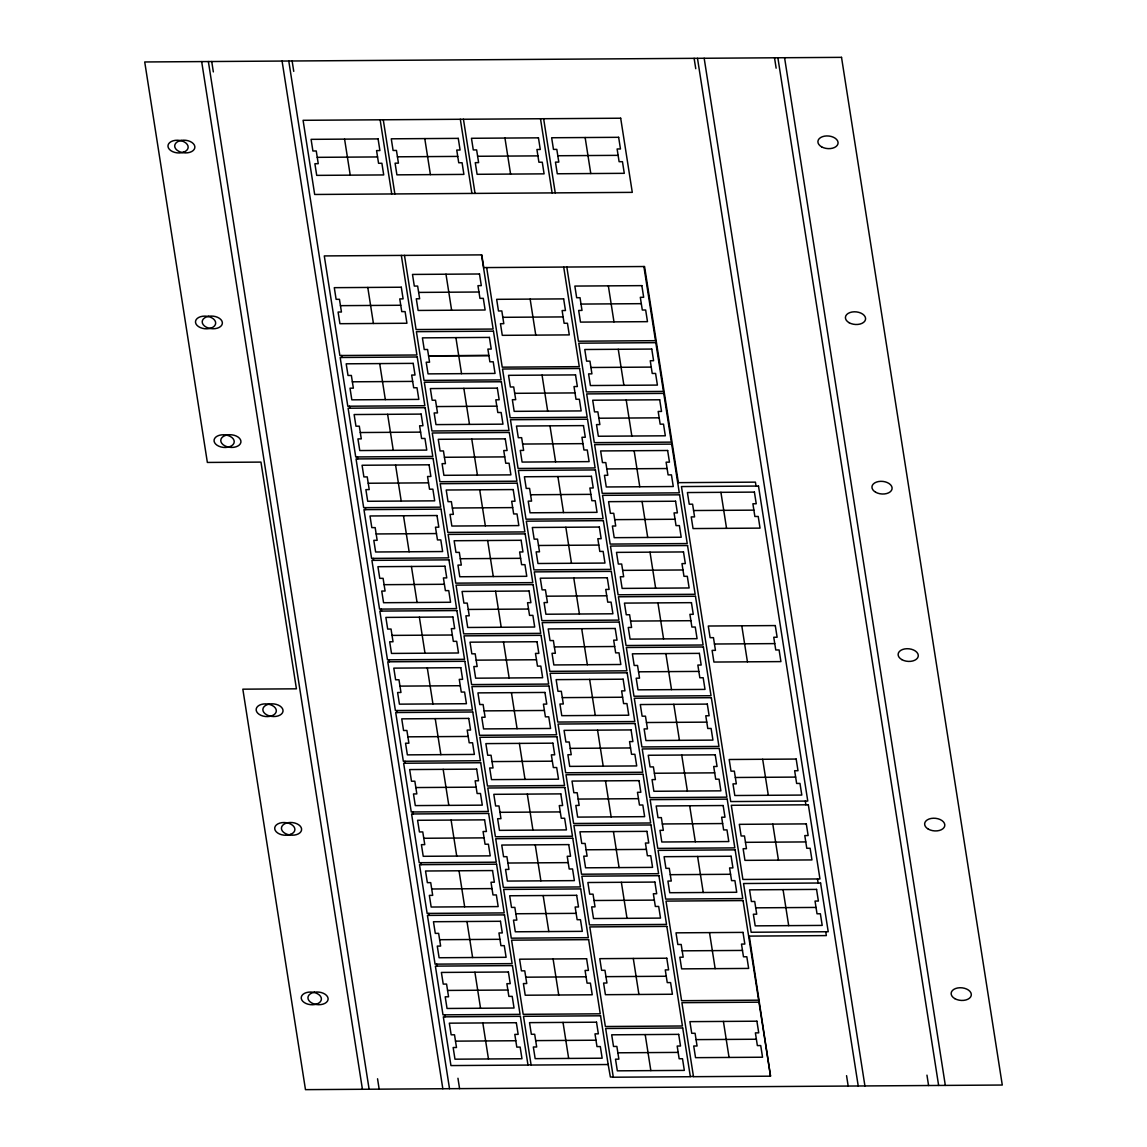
<?xml version="1.0" encoding="UTF-8"?>
<svg xmlns="http://www.w3.org/2000/svg" width="1147" height="1147" viewBox="0 0 1147 1147"><rect width="100%" height="100%" fill="white"/><g stroke="black" fill="none" stroke-linecap="round" stroke-linejoin="round"><path stroke-width="1.5" d="M317.246 157.34L377.549 156.938M397.435 156.809L457.739 156.408M477.625 156.279L537.929 155.877M557.815 155.748L618.118 155.347M418.655 292.413L478.959 292.012M340.458 305.661L400.747 305.26M581.013 304.07L641.316 303.668M502.816 317.318L563.12 316.916M488.88 355.455L428.577 355.842L488.894 355.584M590.934 367.499L651.238 367.097M352.358 381.808L412.662 381.406M514.702 393.321L575.005 392.919M436.505 406.568L496.809 406.167M598.863 418.225L659.167 417.823M360.301 432.534L420.605 432.132M522.645 444.047L582.934 443.645M444.434 457.28L504.737 456.893M606.806 468.937L667.11 468.535M368.23 483.245L428.534 482.844M530.574 494.758L590.877 494.357M452.377 508.006L512.68 507.605M693.577 510.53L753.88 510.143M614.735 519.648L675.038 519.261M376.159 533.957L436.462 533.57M538.502 545.485L598.806 545.083M460.305 558.718L520.609 558.331M622.663 570.374L682.967 569.973M384.102 584.683L444.405 584.282M546.445 596.196L606.734 595.795M468.248 609.444L528.538 609.043M630.606 621.086L690.91 620.699M392.03 635.395L452.334 635.008M714.452 644.012L774.755 643.61M554.374 646.922L614.677 646.521M476.177 660.156L536.481 659.754M638.535 671.812L698.838 671.411M399.959 686.121L460.262 685.72M562.302 697.634L622.606 697.233M484.106 710.882L544.409 710.48M646.464 722.524L706.767 722.137M407.902 736.833L468.205 736.446M570.245 748.36L630.535 747.959M492.049 761.594L552.338 761.192M654.407 773.25L714.71 772.849M735.342 777.494L795.631 777.093M415.831 787.559L476.134 787.157M578.174 799.072L638.478 798.67M499.977 812.32L560.281 811.918M662.335 823.962L722.639 823.56M423.773 838.271L484.063 837.869M745.478 842.328L805.782 841.927M586.103 849.784L646.406 849.397M507.906 863.031L568.209 862.63M670.278 874.688L730.567 874.286M431.702 888.997L492.006 888.595M594.046 900.51L654.335 900.108M755.73 907.836L816.033 907.435M515.849 913.758L576.138 913.356M439.631 939.708L499.934 939.307M682.178 950.834L742.482 950.433M525.77 977.187L586.06 976.785M605.946 976.656L666.249 976.255M447.574 990.434L507.863 990.033M455.502 1041.146L515.806 1040.745M535.692 1040.616L595.981 1040.214M696.071 1039.626L756.375 1039.239M617.86 1052.803L678.164 1052.401M527.95 1064.846L531.09 1064.817M608.139 1064.316L610.376 1077.019L613.258 1077.004M690.322 1076.488L693.448 1076.474M770.497 1075.958L749.292 936.11L826.342 935.594L825.74 931.765M784.577 57.723L945.329 1085.406M777.881 57.766L938.633 1085.449M774.526 57.794L776.146 68.175M926.962 1075.14L928.583 1085.521M704.172 58.268L864.924 1085.937M697.476 58.311L858.228 1085.98M694.121 58.325L695.756 68.705M756.031 486.07L755.414 482.141L678.364 482.658L644.557 266.52L483.762 267.595L481.769 254.878L324.286 255.924L339.87 355.513L416.92 354.997L401.335 255.408M805.309 801.079L805.882 804.807M817.496 878.975L818.126 883.018M846.558 1075.671L848.178 1086.051M720.918 492.321L726.553 528.351M741.794 625.803L747.428 661.819M762.669 759.271L768.304 795.301M772.806 824.12L778.44 860.135M783.057 889.628L788.692 925.643M643.883 266.534L655.496 340.688L578.432 341.204L566.833 267.036M585.142 137.525L590.777 173.555M608.34 285.861L613.975 321.877M618.262 349.29L623.896 385.306M626.205 400.002L631.839 436.032M634.133 450.728L639.768 486.744M642.076 501.44L647.711 537.47M650.005 552.166L655.64 588.182M657.934 602.878L663.568 638.908M665.877 653.604L671.511 689.619M673.805 704.315L679.44 740.345M681.734 755.041L687.368 791.057M689.677 805.753L695.311 841.783M697.605 856.479L703.24 892.495M709.52 932.626L715.155 968.642M723.413 1021.418L729.048 1057.448M543.635 118.715L555.234 192.882M540.495 118.743L552.108 192.897M563.707 267.065L579.278 366.653L502.228 367.169L486.658 267.566M504.952 138.07L510.587 174.086M530.143 299.109L535.778 335.125M542.044 375.112L547.678 411.128M549.972 425.824L555.607 461.854M557.901 476.55L563.535 512.566M565.844 527.262L571.478 563.292M573.772 577.988L579.407 614.003M581.701 628.699L587.336 664.73M589.644 679.425L595.279 715.441M597.573 730.137L603.207 766.167M605.501 780.863L611.136 816.879M613.444 831.575L619.079 867.605M621.373 882.301L627.008 918.317M633.287 958.448L638.922 994.463M645.202 1034.594L650.836 1070.61M463.445 119.245L475.044 193.413M460.32 119.274L471.919 193.427M481.525 254.878L493.124 329.046L416.074 329.547L404.475 255.394M424.777 138.601L430.412 174.616M445.982 274.205L451.617 310.235M455.904 337.634L461.538 373.664M463.847 388.36L469.481 424.376M471.775 439.072L477.41 475.102M479.704 489.798L485.339 525.813M487.647 540.509L493.282 576.54M495.576 591.235L501.21 627.251M503.504 641.947L509.139 677.977M511.447 692.673L517.082 728.689M519.376 743.385L525.011 779.415M527.305 794.111L532.939 830.127M535.248 844.823L540.882 880.853M543.176 895.549L548.811 931.565M553.098 958.978L558.732 994.994M563.019 1022.407L568.654 1058.423M383.27 119.775L394.869 193.943M380.13 119.804L391.729 193.958M344.587 139.131L350.222 175.147M367.786 287.453L373.42 323.468M379.7 363.599L385.335 399.615M387.629 414.311L393.263 450.341M395.572 465.037L401.206 501.053M403.5 515.749L409.135 551.779M411.429 566.475L417.064 602.49M419.372 617.186L425.007 653.217M427.301 667.912L432.935 703.928M435.229 718.624L440.864 754.654M443.172 769.35L448.807 805.366M451.101 820.062L456.735 856.092M459.029 870.788L464.664 906.804M466.972 921.5L472.607 957.53M474.901 972.226L480.536 1008.242M482.83 1022.938L488.464 1058.968M457.954 1078.252L459.574 1088.632M341.548 355.498L341.849 357.491M349.477 406.224L349.792 408.203M357.405 456.936L357.721 458.929M365.348 507.662L365.649 509.641M373.277 558.374L373.592 560.353M381.205 609.1L381.521 611.079M389.148 659.812L389.45 661.79M397.077 710.538L397.392 712.516M405.006 761.25L405.321 763.228M412.949 811.976L413.25 813.954M420.877 862.687L421.193 864.666M428.806 913.413L429.121 915.392M436.749 964.125L437.05 966.104M444.678 1014.837L444.993 1016.83M292.127 60.992L293.747 71.372M288.772 61.02L449.524 1088.689M282.076 61.063L442.828 1088.732M377.549 1078.782L379.17 1089.163M211.722 61.522L213.342 71.903M208.367 61.551L369.119 1089.234M201.671 61.594L362.423 1089.277M181.212 140.421L178.889 141.081A10.122 6.323 5.2 0 0 180.609 152.092L183.133 152.709A10.122 6.323 5.2 0 0 194.832 146.486A10.122 6.323 5.2 0 0 181.212 140.421M183.964 152.064L181.642 152.723A10.122 6.323 5.2 0 1 168.021 146.658A10.122 6.323 5.2 0 1 179.721 140.436L182.244 141.052A10.122 6.323 5.2 0 1 183.964 152.064M208.725 316.3L206.403 316.945A10.122 6.323 5.2 0 0 208.123 327.956L210.647 328.572A10.122 6.323 5.2 0 0 222.332 322.35A10.122 6.323 5.2 0 0 208.725 316.3M211.478 327.942L209.155 328.587A10.122 6.323 5.2 0 1 195.535 322.536A10.122 6.323 5.2 0 1 207.234 316.314L209.758 316.93A10.122 6.323 5.2 0 1 211.478 327.942M227.292 434.957L224.97 435.602A10.122 6.323 5.2 0 0 226.69 446.613L229.214 447.244A10.122 6.323 5.2 0 0 240.899 441.007A10.122 6.323 5.2 0 0 227.292 434.957M230.031 446.599L227.708 447.244A10.122 6.323 5.2 0 1 214.102 441.194A10.122 6.323 5.2 0 1 225.787 434.971L228.31 435.588A10.122 6.323 5.2 0 1 230.031 446.599M269.387 704.057L267.05 704.717A10.122 6.323 5.2 0 0 268.785 715.728L271.309 716.345A10.122 6.323 5.2 0 0 282.994 710.122A10.122 6.323 5.2 0 0 269.387 704.057M272.126 715.699L269.803 716.359A10.122 6.323 5.2 0 1 256.197 710.294A10.122 6.323 5.2 0 1 267.882 704.072L270.405 704.688A10.122 6.323 5.2 0 1 272.126 715.699M287.94 822.714L285.617 823.374A10.122 6.323 5.2 0 0 287.338 834.385L289.861 835.002A10.122 6.323 5.2 0 0 301.561 828.779A10.122 6.323 5.2 0 0 287.94 822.714M290.693 834.356L288.37 835.016A10.122 6.323 5.2 0 1 274.75 828.951A10.122 6.323 5.2 0 1 286.449 822.729L288.972 823.345A10.122 6.323 5.2 0 1 290.693 834.356M314.464 992.241L312.127 992.886A10.122 6.323 5.2 0 0 313.862 1003.897L316.386 1004.514A10.122 6.323 5.2 0 0 328.071 998.291A10.122 6.323 5.2 0 0 314.464 992.241M317.203 1003.869L314.88 1004.528A10.122 6.323 5.2 0 1 301.274 998.464A10.122 6.323 5.2 0 1 312.959 992.241L315.482 992.858A10.122 6.323 5.2 0 1 317.203 1003.869M841.525 57.35L144.723 61.967L207.363 462.442L260.957 462.098L296.428 688.817L242.834 689.175L305.475 1089.65L1002.277 1085.033L841.525 57.35M620.685 118.213L303.08 120.306L314.679 194.474L632.284 192.366L620.685 118.213M378.08 138.902L311.081 139.346L312.902 151.003L316.257 150.974L318.249 163.691L314.895 163.72L316.715 175.376L383.715 174.932L381.894 163.275L378.553 163.29L376.56 150.587L379.915 150.558L378.08 138.902M458.27 138.371L391.27 138.816L393.091 150.472L396.446 150.443L398.439 163.161L395.084 163.189L396.905 174.846L463.904 174.401L462.083 162.745L458.728 162.759L456.75 150.056L460.09 150.028L458.27 138.371M538.459 137.841L471.46 138.285L473.281 149.942L476.636 149.913L478.614 162.63L475.274 162.659L477.095 174.301L544.094 173.857L542.273 162.214L538.918 162.229L536.925 149.511L540.28 149.497L538.459 137.841M618.649 137.31L551.65 137.755L553.471 149.411L556.811 149.382L558.804 162.1L555.463 162.128L557.284 173.771L624.283 173.326L622.463 161.684L619.108 161.698L617.115 148.981L620.47 148.967L618.649 137.31M479.489 273.99L412.49 274.434L414.311 286.076L417.651 286.062L419.644 298.779L416.289 298.794L418.125 310.45L485.124 310.005L483.303 298.349L479.948 298.378L477.955 285.66L481.31 285.632L479.489 273.99M401.292 287.223L334.293 287.668L336.114 299.324L339.455 299.31L341.448 312.013L338.093 312.041L339.928 323.698L406.927 323.253L405.092 311.597L401.751 311.626L399.758 298.908L403.113 298.88L401.292 287.223M641.847 285.632L574.848 286.076L576.669 297.733L580.024 297.704L582.002 310.421L578.662 310.45L580.482 322.106L647.482 321.662L645.661 310.005L642.306 310.02L640.313 297.317L643.668 297.288L641.847 285.632M563.65 298.88L496.651 299.324L498.472 310.98L501.827 310.952L503.805 323.669L500.465 323.698L502.286 335.34L569.285 334.895L567.464 323.253L564.109 323.268L562.116 310.55L565.471 310.536L563.65 298.88M493.454 331.168L416.404 331.669L424.032 380.403L501.081 379.901L493.454 331.168M489.411 337.419L422.411 337.863L424.232 349.52L427.573 349.491L429.566 362.208L426.211 362.223L428.046 373.879L495.045 373.435L493.224 361.778L489.869 361.807L487.876 349.089L491.231 349.075L489.411 337.419M655.797 342.681L578.748 343.182L586.375 391.916L663.425 391.414L655.797 342.681M651.768 349.061L584.769 349.505L586.59 361.162L589.945 361.147L591.924 373.85L588.583 373.879L590.404 385.535L657.403 385.091L655.582 373.435L652.227 373.463L650.249 360.746L653.589 360.717L651.768 349.061M417.236 356.989L340.172 357.491L347.799 406.224L424.849 405.723L417.236 356.989M413.192 363.37L346.193 363.814L348.014 375.47L351.369 375.456L353.362 388.159L350.007 388.188L351.828 399.844L418.827 399.4L417.006 387.743L413.666 387.772L411.673 375.055L415.028 375.026L413.192 363.37M579.565 368.502L502.515 369.004L510.143 417.752L587.192 417.236L579.565 368.502M575.536 374.897L508.537 375.327L510.358 386.983L513.713 386.969L515.706 399.686L512.351 399.701L514.171 411.357L581.171 410.913L579.35 399.256L575.995 399.285L574.016 386.568L577.357 386.539L575.536 374.897M501.368 381.75L424.318 382.252L431.946 430.985L508.996 430.483L501.368 381.75M497.339 388.13L430.34 388.575L432.161 400.231L435.516 400.217L437.494 412.92L434.154 412.949L435.975 424.605L502.974 424.161L501.153 412.504L497.798 412.519L495.819 399.816L499.16 399.787L497.339 388.13M663.74 393.392L586.676 393.908L594.304 442.642L671.353 442.125L663.74 393.392M659.697 399.787L592.698 400.231L594.519 411.888L597.874 411.859L599.867 424.576L596.512 424.591L598.333 436.247L665.332 435.803L663.511 424.146L660.17 424.175L658.177 411.458L661.532 411.443L659.697 399.787M425.164 407.701L348.115 408.217L355.728 456.95L432.792 456.434L425.164 407.701M421.135 414.096L354.136 414.54L355.957 426.197L359.298 426.168L361.291 438.885L357.936 438.9L359.771 450.556L426.77 450.111L424.949 438.455L421.594 438.484L419.601 425.766L422.956 425.752L421.135 414.096M587.508 419.214L510.458 419.73L518.071 468.463L595.121 467.947L587.508 419.214M583.479 425.609L516.465 426.053L518.301 437.71L521.641 437.681L523.634 450.398L520.279 450.427L522.1 462.069L589.114 461.624L587.278 449.982L583.938 449.997L581.945 437.279L585.3 437.265L583.479 425.609M509.311 432.462L432.247 432.978L439.875 481.711L516.924 481.195L509.311 432.462M505.268 438.857L438.269 439.301L440.09 450.957L443.445 450.929L445.437 463.646L442.082 463.66L443.903 475.317L510.902 474.872L509.082 463.216L505.741 463.245L503.748 450.527L507.103 450.513L505.268 438.857M671.669 444.118L594.619 444.62L602.232 493.353L679.296 492.852L671.669 444.118M667.64 450.499L600.641 450.943L602.462 462.599L605.802 462.585L607.795 475.288L604.44 475.317L606.276 486.973L673.275 486.529L671.454 474.872L668.099 474.887L666.106 462.184L669.461 462.155L667.64 450.499M433.093 458.427L356.043 458.929L363.671 507.662L440.72 507.16L433.093 458.427M429.064 464.807L362.065 465.252L363.886 476.908L367.241 476.894L369.219 489.597L365.879 489.626L367.7 501.282L434.699 500.838L432.878 489.181L429.523 489.196L427.544 476.492L430.885 476.464L429.064 464.807M595.436 469.94L518.387 470.442L526.014 519.19L603.064 518.673L595.436 469.94M591.408 476.32L524.408 476.765L526.229 488.421L529.584 488.407L531.563 501.11L528.222 501.139L530.043 512.795L597.042 512.351L595.221 500.694L591.866 500.723L589.873 488.005L593.228 487.977L591.408 476.32M517.24 483.188L440.19 483.69L447.817 532.423L524.867 531.921L517.24 483.188M758.497 486.056L681.447 486.572L730.725 801.567L807.775 801.065L758.497 486.056M513.211 489.568L446.212 490.013L448.033 501.669L451.373 501.655L453.366 514.358L450.025 514.386L451.846 526.043L518.845 525.598L517.025 513.942L513.67 513.956L511.677 501.253L515.032 501.225L513.211 489.568M754.411 492.106L687.411 492.55L689.232 504.207L692.587 504.178L694.58 516.896L691.225 516.91L693.046 528.566L760.045 528.122L758.224 516.465L754.869 516.494L752.891 503.777L756.231 503.762L754.411 492.106M679.598 494.83L602.548 495.346L610.175 544.079L687.225 543.563L679.598 494.83M675.569 501.225L608.57 501.669L610.39 513.326L613.745 513.297L615.724 526.014L612.383 526.029L614.204 537.685L681.203 537.24L679.382 525.584L676.027 525.613L674.049 512.895L677.39 512.881L675.569 501.225M441.036 509.139L363.972 509.655L371.599 558.388L448.649 557.872L441.036 509.139M436.993 515.533L369.994 515.978L371.814 527.634L375.169 527.606L377.162 540.323L373.807 540.337L375.628 551.994L442.627 551.549L440.806 539.893L437.466 539.922L435.473 527.204L438.828 527.19L436.993 515.533M603.365 520.652L526.315 521.168L533.943 569.901L610.993 569.385L603.365 520.652M599.336 527.047L532.337 527.491L534.158 539.147L537.513 539.119L539.506 551.836L536.151 551.865L537.972 563.507L604.971 563.062L603.15 551.42L599.795 551.435L597.816 538.717L601.157 538.703L599.336 527.047M525.168 533.9L448.119 534.416L455.746 583.149L532.796 582.633L525.168 533.9M521.139 540.294L454.14 540.739L455.961 552.395L459.316 552.367L461.309 565.084L457.954 565.098L459.775 576.755L526.774 576.31L524.953 564.654L521.598 564.682L519.62 551.965L522.96 551.951L521.139 540.294M687.54 545.556L610.476 546.058L618.104 594.791L695.154 594.289L687.54 545.556M683.497 551.936L616.498 552.381L618.319 564.037L621.674 564.023L623.667 576.726L620.312 576.755L622.133 588.411L689.132 587.967L687.311 576.31L683.97 576.324L681.978 563.621L685.332 563.593L683.497 551.936M448.964 559.865L371.915 560.367L379.542 609.1L456.592 608.598L448.964 559.865M444.936 566.245L377.937 566.69L379.757 578.346L383.098 578.332L385.091 591.035L381.736 591.063L383.571 602.72L450.57 602.275L448.749 590.619L445.394 590.633L443.402 577.93L446.757 577.902L444.936 566.245M611.308 571.378L534.258 571.88L541.871 620.627L618.921 620.111L611.308 571.378M607.279 577.758L540.266 578.203L542.101 589.859L545.442 589.845L547.434 602.548L544.079 602.576L545.9 614.233L612.914 613.788L611.079 602.132L607.738 602.161L605.745 589.443L609.1 589.415L607.279 577.758M533.111 584.626L456.062 585.128L463.675 633.861L540.724 633.359L533.111 584.626M529.068 591.006L462.069 591.451L463.904 603.107L467.245 603.093L469.238 615.796L465.883 615.824L467.704 627.481L534.703 627.036L532.882 615.38L529.541 615.394L527.548 602.691L530.903 602.662L529.068 591.006M695.469 596.268L618.419 596.784L626.047 645.517L703.097 645.001L695.469 596.268M691.44 602.662L624.441 603.107L626.262 614.763L629.603 614.735L631.596 627.452L628.255 627.466L630.076 639.123L697.075 638.678L695.254 627.022L691.899 627.051L689.906 614.333L693.261 614.319L691.44 602.662M456.893 610.577L379.843 611.093L387.471 659.826L464.521 659.31L456.893 610.577M452.864 616.971L385.865 617.416L387.686 629.072L391.041 629.043L393.02 641.761L389.679 641.775L391.5 653.432L458.499 652.987L456.678 641.331L453.323 641.359L451.345 628.642L454.685 628.628L452.864 616.971M619.237 622.09L542.187 622.606L549.814 671.339L626.864 670.823L619.237 622.09M775.286 625.574L708.287 626.018L710.108 637.675L713.463 637.66L715.456 650.363L712.101 650.392L713.921 662.048L780.921 661.604L779.1 649.948L775.759 649.976L773.766 637.259L777.121 637.23L775.286 625.574M615.208 628.484L548.209 628.929L550.03 640.585L553.384 640.556L555.363 653.274L552.022 653.288L553.843 664.945L620.842 664.5L619.022 652.844L615.667 652.872L613.674 640.155L617.029 640.141L615.208 628.484M541.04 635.338L463.99 635.854L471.618 684.587L548.667 684.071L541.04 635.338M537.011 641.732L470.012 642.177L471.833 653.833L475.188 653.804L477.166 666.522L473.826 666.536L475.647 678.192L542.646 677.748L540.825 666.092L537.47 666.12L535.477 653.403L538.832 653.389L537.011 641.732M703.398 646.994L626.348 647.496L633.976 696.229L711.025 695.727L703.398 646.994M699.369 653.374L632.37 653.819L634.191 665.475L637.546 665.461L639.539 678.164L636.184 678.192L638.004 689.849L705.004 689.404L703.183 677.748L699.828 677.762L697.849 665.059L701.19 665.031L699.369 653.374M464.836 661.303L387.772 661.805L395.4 710.538L472.449 710.036L464.836 661.303M460.793 667.683L393.794 668.128L395.615 679.784L398.97 679.77L400.963 692.473L397.608 692.501L399.428 704.158L466.428 703.713L464.607 692.057L461.266 692.071L459.273 679.368L462.628 679.339L460.793 667.683M627.165 672.816L550.116 673.318L557.743 722.051L634.793 721.549L627.165 672.816M623.136 679.196L556.137 679.641L557.958 691.297L561.313 691.283L563.306 703.986L559.951 704.014L561.772 715.671L628.771 715.226L626.95 703.57L623.595 703.598L621.617 690.881L624.957 690.852L623.136 679.196M548.969 686.064L471.919 686.566L479.546 735.299L556.596 734.797L548.969 686.064M544.94 692.444L477.941 692.888L479.761 704.545L483.116 704.516L485.109 717.233L481.754 717.262L483.575 728.918L550.574 728.474L548.753 716.818L545.399 716.832L543.42 704.129L546.761 704.1L544.94 692.444M711.341 697.706L634.291 698.222L641.904 746.955L718.954 746.439L711.341 697.706M707.298 704.1L640.298 704.545L642.119 716.201L645.474 716.172L647.467 728.89L644.112 728.904L645.933 740.561L712.932 740.116L711.111 728.46L707.771 728.488L705.778 715.771L709.133 715.757L707.298 704.1M472.765 712.015L395.715 712.531L403.343 761.264L480.392 760.748L472.765 712.015M468.736 718.409L401.737 718.854L403.558 730.51L406.898 730.481L408.891 743.199L405.551 743.213L407.371 754.869L474.371 754.425L472.55 742.769L469.195 742.797L467.202 730.08L470.557 730.066L468.736 718.409M635.108 723.528L558.059 724.044L565.672 772.777L642.721 772.261L635.108 723.528M631.079 729.922L564.066 730.367L565.901 742.023L569.242 741.994L571.235 754.712L567.88 754.726L569.701 766.382L636.714 765.938L634.879 754.282L631.538 754.31L629.545 741.593L632.9 741.579L631.079 729.922M556.912 736.775L479.862 737.292L487.475 786.025L564.525 785.509L556.912 736.775M552.883 743.17L485.869 743.614L487.704 755.271L491.045 755.242L493.038 767.96L489.683 767.974L491.504 779.63L558.517 779.186L556.682 767.529L553.341 767.558L551.349 754.841L554.704 754.826L552.883 743.17M719.269 748.432L642.22 748.934L649.847 797.667L726.897 797.165L719.269 748.432M715.241 754.812L648.241 755.256L650.062 766.913L653.403 766.899L655.396 779.602L652.055 779.63L653.876 791.287L720.875 790.842L719.054 779.186L715.699 779.2L713.706 766.497L717.061 766.468L715.241 754.812M796.176 759.056L729.177 759.5L730.997 771.157L734.338 771.128L736.331 783.845L732.976 783.874L734.811 795.516L801.81 795.072L799.975 783.43L796.635 783.444L794.642 770.727L797.997 770.712L796.176 759.056M480.693 762.741L403.644 763.242L411.271 811.976L488.321 811.474L480.693 762.741M476.665 769.121L409.665 769.565L411.486 781.222L414.841 781.207L416.834 793.91L413.479 793.939L415.3 805.595L482.299 805.151L480.478 793.495L477.123 793.509L475.145 780.806L478.485 780.777L476.665 769.121M643.037 774.254L565.987 774.755L573.615 823.489L650.664 822.987L643.037 774.254M639.008 780.634L572.009 781.078L573.83 792.735L577.185 792.72L579.163 805.423L575.823 805.452L577.644 817.108L644.643 816.664L642.822 805.008L639.467 805.022L637.474 792.319L640.829 792.29L639.008 780.634M564.84 787.487L487.79 788.003L495.418 836.737L572.468 836.235L564.84 787.487M560.811 793.882L493.812 794.326L495.633 805.983L498.988 805.954L500.967 818.671L497.626 818.7L499.447 830.356L566.446 829.912L564.625 818.255L561.27 818.27L559.277 805.567L562.632 805.538L560.811 793.882M727.198 799.144L650.148 799.66L657.776 848.393L734.826 847.877L727.198 799.144M723.169 805.538L656.17 805.983L657.991 817.639L661.346 817.61L663.339 830.328L659.984 830.342L661.805 841.998L728.804 841.554L726.983 829.898L723.628 829.926L721.649 817.209L724.99 817.194L723.169 805.538M808.348 804.793L731.299 805.294L742.898 879.462L819.962 878.946L808.348 804.793M488.636 813.452L411.587 813.969L419.2 862.702L496.25 862.186L488.636 813.452M484.593 819.847L417.594 820.291L419.429 831.948L422.77 831.919L424.763 844.636L421.408 844.651L423.229 856.307L490.228 855.863L488.407 844.206L485.066 844.235L483.073 831.518L486.428 831.503L484.593 819.847M806.312 823.89L739.313 824.335L741.134 835.991L744.489 835.977L746.468 848.68L743.127 848.708L744.948 860.365L811.947 859.92L810.126 848.264L806.771 848.278L804.793 835.575L808.133 835.546L806.312 823.89M650.966 824.965L573.916 825.482L581.543 874.215L658.593 873.699L650.966 824.965M646.937 831.36L579.938 831.804L581.758 843.461L585.113 843.432L587.106 856.149L583.751 856.164L585.572 867.82L652.571 867.376L650.75 855.719L647.395 855.748L645.417 843.031L648.758 843.016L646.937 831.36M572.769 838.213L495.719 838.729L503.347 887.463L580.396 886.946L572.769 838.213M568.74 844.608L501.741 845.052L503.562 856.694L506.917 856.68L508.91 869.397L505.555 869.412L507.375 881.068L574.375 880.624L572.554 868.967L569.199 868.996L567.22 856.279L570.561 856.25L568.74 844.608M735.141 849.87L658.091 850.371L665.704 899.105L742.754 898.603L735.141 849.87M731.098 856.25L664.099 856.694L665.934 868.351L669.275 868.322L671.267 881.039L667.912 881.068L669.733 892.724L736.732 892.28L734.912 880.624L731.571 880.638L729.578 867.935L732.933 867.906L731.098 856.25M496.565 864.178L419.515 864.68L427.143 913.413L504.193 912.912L496.565 864.178M492.536 870.559L425.537 871.003L427.358 882.66L430.713 882.631L432.691 895.348L429.351 895.377L431.172 907.033L498.171 906.589L496.35 894.932L492.995 894.947L491.002 882.244L494.357 882.215L492.536 870.559M658.908 875.691L581.859 876.193L589.472 924.926L666.522 924.425L658.908 875.691M654.88 882.072L587.881 882.516L589.701 894.173L593.042 894.158L595.035 906.861L591.68 906.89L593.515 918.546L660.514 918.102L658.679 906.445L655.338 906.46L653.346 893.757L656.701 893.728L654.88 882.072M820.592 883.004L743.543 883.52L751.156 932.253L828.22 931.737L820.592 883.004M580.712 888.925L503.662 889.441L511.275 938.174L588.325 937.673L580.712 888.925M816.564 889.398L749.564 889.843L751.385 901.499L754.726 901.47L756.719 914.188L753.364 914.216L755.199 925.858L822.198 925.414L820.377 913.772L817.022 913.786L815.03 901.069L818.385 901.055L816.564 889.398M576.683 895.32L509.669 895.764L511.505 907.42L514.845 907.392L516.838 920.109L513.483 920.138L515.304 931.794L582.318 931.35L580.482 919.693L577.142 919.708L575.149 907.005L578.504 906.976L576.683 895.32M743.07 900.581L666.02 901.098L681.59 1000.686L758.64 1000.17L743.07 900.581M504.494 914.89L427.444 915.406L435.071 964.14L512.121 963.623L504.494 914.89M500.465 921.285L433.466 921.729L435.287 933.386L438.641 933.357L440.634 946.074L437.279 946.089L439.1 957.745L506.099 957.301L504.279 945.644L500.924 945.673L498.945 932.955L502.286 932.941L500.465 921.285M666.837 926.403L589.787 926.919L605.372 1026.508L682.422 1025.992L666.837 926.403M743.012 932.396L676.013 932.841L677.834 944.497L681.189 944.468L683.182 957.186L679.827 957.215L681.648 968.871L748.647 968.426L746.826 956.77L743.471 956.784L741.492 944.081L744.833 944.053L743.012 932.396M588.64 939.651L511.591 940.167L523.19 1014.321L600.239 1013.819L588.64 939.651M586.604 958.749L519.591 959.193L521.426 970.849L524.767 970.835L526.76 983.538L523.405 983.567L525.226 995.223L592.239 994.779L590.404 983.122L587.063 983.137L585.07 970.434L588.425 970.405L586.604 958.749M666.78 958.218L599.781 958.663L601.602 970.319L604.956 970.305L606.949 983.008L603.594 983.036L605.415 994.693L672.414 994.248L670.594 982.592L667.253 982.606L665.26 969.903L668.615 969.875L666.78 958.218M512.437 965.602L435.387 966.118L443 1014.851L520.05 1014.349L512.437 965.602M508.408 971.996L441.394 972.441L443.229 984.097L446.57 984.069L448.563 996.786L445.208 996.815L447.029 1008.471L514.042 1008.027L512.207 996.37L508.867 996.385L506.874 983.682L510.229 983.653L508.408 971.996M758.956 1002.177L681.906 1002.679L693.491 1076.689L770.54 1076.187L758.956 1002.177M520.365 1016.328L443.315 1016.844L450.943 1065.577L527.993 1065.061L520.365 1016.328M600.555 1015.798L523.505 1016.314L531.118 1065.047L608.168 1064.531L600.555 1015.798M516.336 1022.723L449.337 1023.167L451.158 1034.809L454.513 1034.795L456.492 1047.512L453.151 1047.526L454.972 1059.183L521.971 1058.738L520.15 1047.082L516.795 1047.111L514.802 1034.393L518.157 1034.365L516.336 1022.723M596.526 1022.192L529.527 1022.637L531.348 1034.279L534.688 1034.264L536.681 1046.982L533.326 1046.996L535.162 1058.652L602.161 1058.208L600.325 1046.551L596.985 1046.58L594.992 1033.863L598.347 1033.834L596.526 1022.192M756.905 1021.203L689.906 1021.647L691.727 1033.304L695.082 1033.275L697.061 1045.992L693.72 1046.007L695.541 1057.663L762.54 1057.219L760.719 1045.562L757.364 1045.591L755.386 1032.873L758.726 1032.859L756.905 1021.203M682.723 1027.984L605.673 1028.486L613.301 1077.219L690.351 1076.718L682.723 1027.984M678.694 1034.365L611.695 1034.809L613.516 1046.465L616.871 1046.437L618.864 1059.154L615.509 1059.183L617.33 1070.839L684.329 1070.395L682.508 1058.738L679.153 1058.753L677.174 1046.05L680.515 1046.021L678.694 1034.365M821.582 146.83A10.122 6.323 5.2 0 0 837.955 143.862A10.122 6.323 5.2 0 0 824.421 136.163A10.122 6.323 5.2 0 0 821.582 146.83M849.095 322.694A10.122 6.323 5.2 0 0 865.455 319.741A10.122 6.323 5.2 0 0 851.934 312.027A10.122 6.323 5.2 0 0 849.095 322.694M954.82 998.636A10.122 6.323 5.2 0 0 971.194 995.668A10.122 6.323 5.2 0 0 957.673 987.968A10.122 6.323 5.2 0 0 954.82 998.636M928.31 829.123A10.122 6.323 5.2 0 0 944.684 826.155A10.122 6.323 5.2 0 0 931.149 818.456A10.122 6.323 5.2 0 0 928.31 829.123M901.8 659.611A10.122 6.323 5.2 0 0 918.159 656.643A10.122 6.323 5.2 0 0 904.639 648.944A10.122 6.323 5.2 0 0 901.8 659.611M875.605 492.206A10.122 6.323 5.2 0 0 891.979 489.253A10.122 6.323 5.2 0 0 878.444 481.554A10.122 6.323 5.2 0 0 875.605 492.206"/></g></svg>
